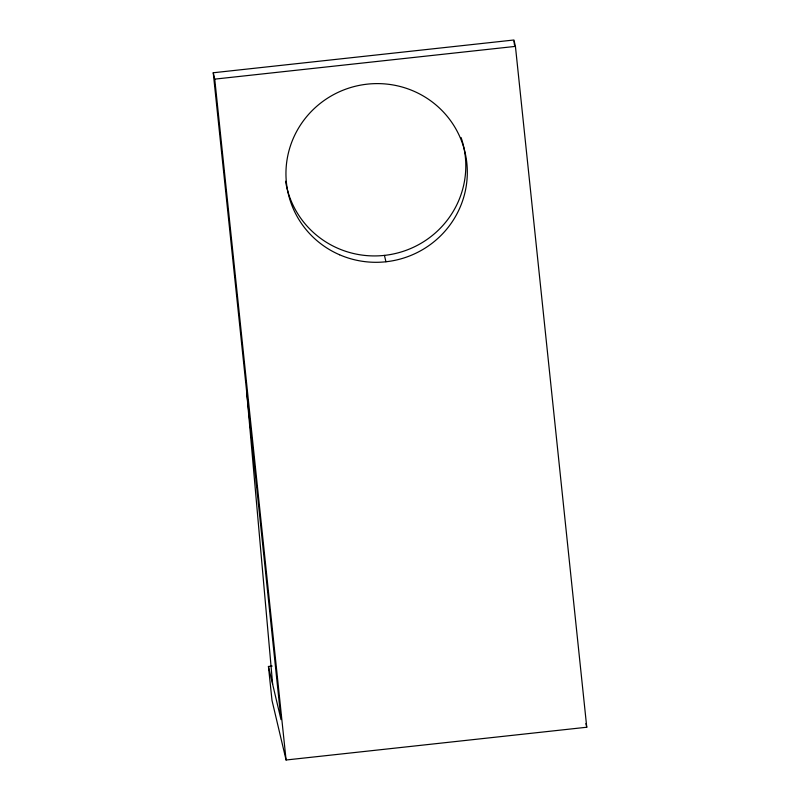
<?xml version="1.0" encoding="UTF-8"?>
<svg xmlns="http://www.w3.org/2000/svg" width="800" height="800" viewBox="0 0 800 800"><rect width="100%" height="100%" fill="white"/><g stroke="black" fill="none" stroke-linecap="round" stroke-linejoin="round"><path stroke-width="1.2" d="M268.44 666.47L281.01 719.62L213.24 72.76L513.92 40L515.43 46.38L586.76 727.24L286.08 760L272.01 700.47L268.44 666.47L272.17 666.07M213.24 72.76L214.74 79.13L515.43 46.38M585.9 723.6L586.76 727.24M384.43 255.39L385.94 261.77M514.05 41.24L514.44 44.97M214.74 79.13L286.08 760M246.61 391.32L272.64 684.2M461.1 137.55A90.76 89.27 -13.3 0 1 396.73 253.2A90.76 89.27 -13.3 0 1 285.57 181.26M339.59 254.78A90.76 89.27 -13.3 0 0 466.84 163.13A90.76 89.27 -13.3 0 0 323.47 100.96A90.76 89.27 -13.3 0 0 339.59 254.78"/></g></svg>
